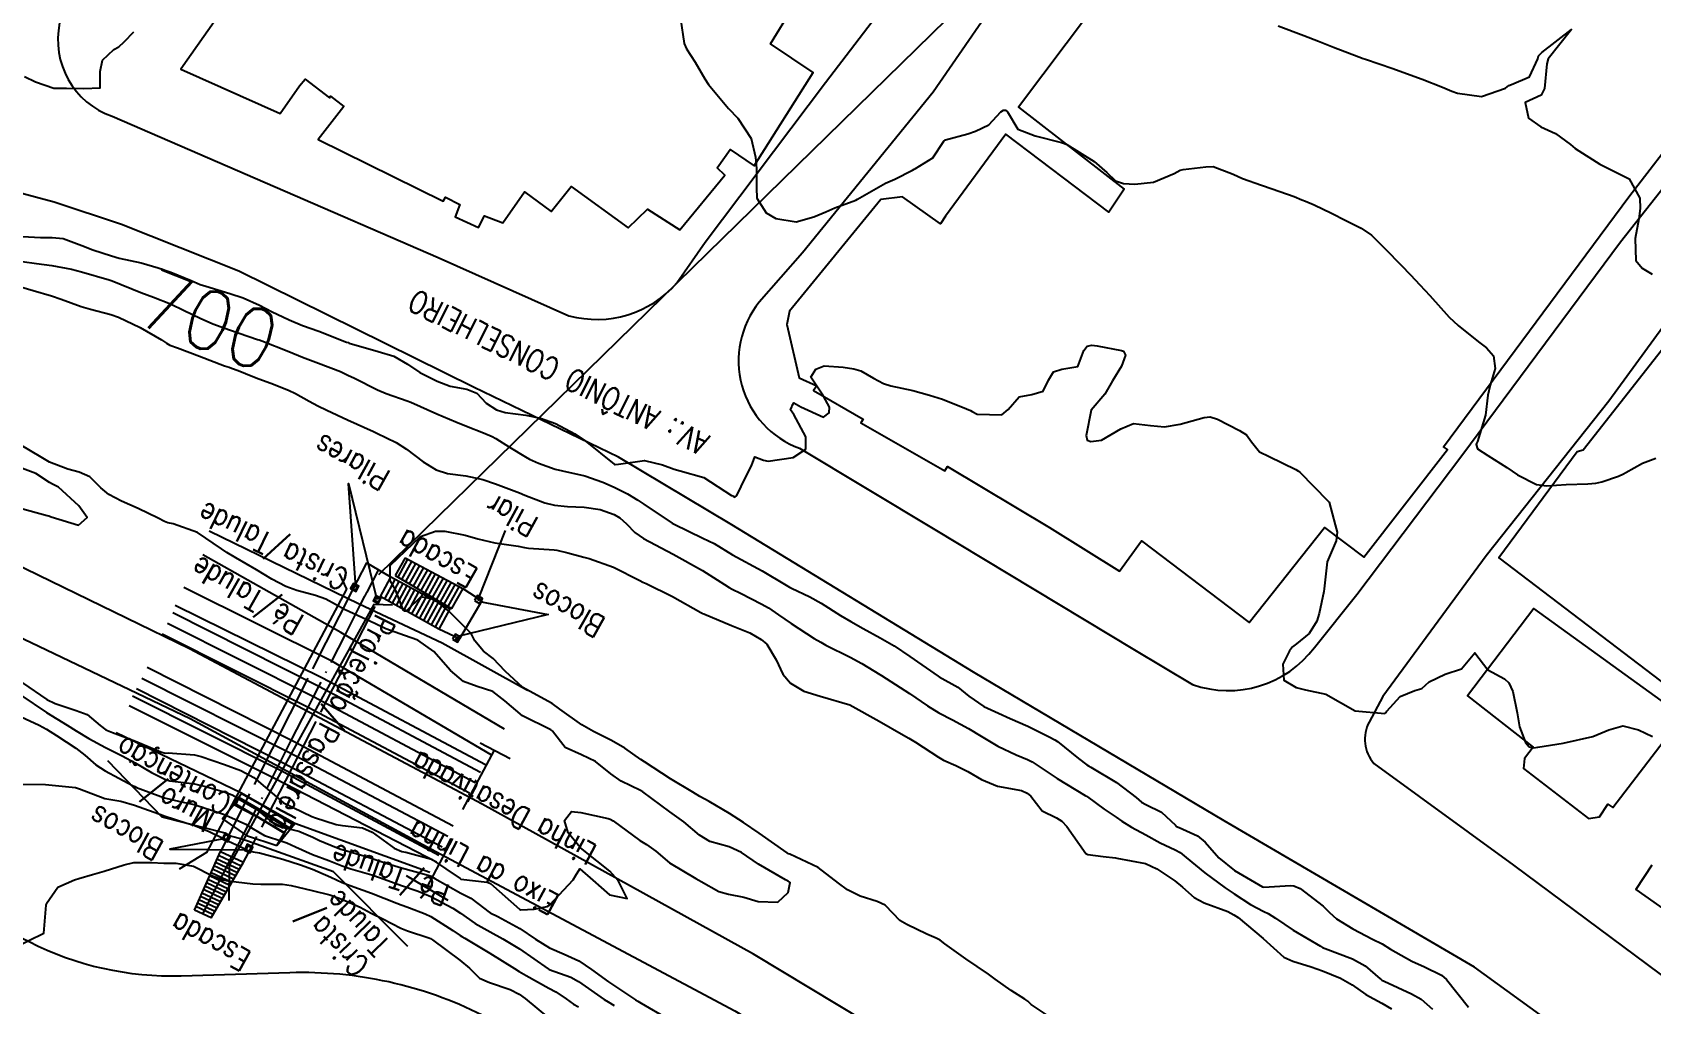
# Model space of a CAD drawing. Header units: metres. Extents: x 292545 to 299085, y 7450245 to 7463078.
# Drawn here: x 297802 to 297910.9, y 7452177.2 to 7452242.6 of the extents above; entities that cross this region are included whole.
import ezdxf
from ezdxf.enums import TextEntityAlignment as Align

# ---------------------------------------------------------------- set-up
doc = ezdxf.new("R2010")
doc.units = ezdxf.units.M
for name, pattern in [('CENTER', [2, 1.25, -0.25, 0.25, -0.25]), ('CONTINUO', [0]), ('TRACEJADO', [8.7, 8, -0.7]), ('TRACO-PONTO', [9.4, 8, -0.7, 0, -0.7])]:
    doc.linetypes.add(name, pattern=pattern)
for name, color, linetype in [('ALINHAMENTO_SEÇÃO', 45, 'CONTINUO'), ('BLOCO', 45, 'Continuous'), ('Cotas', 45, 'Continuous'), ('Curvas de Nivel 1m', 11, 'Continuous'), ('Curvas de Nivel 5m', 15, 'Continuous'), ('Edificações', 30, 'Continuous'), ('EIXO', 45, 'CENTER'), ('ESCADA', 45, 'Continuous'), ('LASTRO', 45, 'Continuous'), ('Linha Férrea', 20, 'Continuous'), ('MURO', 30, 'Continuous'), ('PASSARELA', 45, 'Continuous'), ('PILAR', 45, 'Continuous'), ('Pontes e viadutos', 190, 'Continuous'), ('Pórtico', 62, 'Continuous'), ('TALUDE', 45, 'Continuous'), ('TEXTO', 45, 'Continuous'), ('TRILHO', 45, 'Continuous'), ('Vias Primárias', 230, 'Continuous')]:
    doc.layers.add(name, color=color, linetype=linetype)
doc.styles.add('ROMANS', font='romans', dxfattribs={"height": 0.2})
doc.styles.add('Style-STANDARD', font='STANDARD.shx')

msp = doc.modelspace()

# ---------------------------------------------------------------- linework, layer by layer
at = {"layer": 'ALINHAMENTO_SEÇÃO', "linetype": 'TRACO-PONTO', "flags": 128}
msp.add_lwpolyline([(297813.44, 7452183.28), (297815.41, 7452187.12), (297815.76, 7452187.8), (297815.77, 7452187.81), (297815.8, 7452187.87), (297815.92, 7452188.11), (297815.95, 7452188.18), (297815.96, 7452188.19), (297816.03, 7452188.32), (297816.21, 7452188.67), (297816.85, 7452189.92), (297816.86, 7452189.96), (297817.04, 7452190.31), (297817.1, 7452190.41), (297817.23, 7452190.68), (297817.25, 7452190.71), (297818.13, 7452192.45), (297818.43, 7452193.04), (297818.68, 7452193.51), (297819.04, 7452194.23), (297819.4, 7452194.94), (297820.53, 7452197.15), (297820.89, 7452197.87), (297821.26, 7452198.58), (297821.53, 7452199.11), (297822.12, 7452200.28), (297823.02, 7452202.03), (297824.06, 7452204.08), (297824.35, 7452204.65), (297824.36, 7452204.65), (297824.36, 7452204.66), (297824.39, 7452204.71), (297824.51, 7452204.95), (297824.54, 7452205), (297824.54, 7452205.01), (297825.27, 7452206.4)], dxfattribs=at)
at = {"layer": 'BLOCO', "linetype": 'CONTINUO'}
for points in [[(297823.57, 7452205.5, 702.36), (297823.57, 7452205.51, 701.91), (297823.39, 7452205.16, 701.91)], [(297823.4, 7452205.16, 702.36), (297823.39, 7452205.16, 701.91), (297823.75, 7452204.97, 701.94)], [(297823.91, 7452205.33, 702.36), (297823.93, 7452205.33, 701.92), (297823.57, 7452205.51, 701.91)], [(297823.74, 7452204.99, 702.36), (297823.75, 7452204.97, 701.94), (297823.93, 7452205.33, 701.92)], [(297825.08, 7452204.67, 702.35), (297825.08, 7452204.69, 701.95), (297824.9, 7452204.33, 701.95)], [(297825.42, 7452204.5, 702.35), (297825.43, 7452204.5, 701.93), (297825.08, 7452204.69, 701.95)], [(297824.91, 7452204.33, 702.35), (297824.9, 7452204.33, 701.95), (297825.25, 7452204.15, 701.93)], [(297825.25, 7452204.16, 702.35), (297825.25, 7452204.15, 701.93), (297825.43, 7452204.5, 701.93)], [(297814.95, 7452188.69, 704.62), (297814.94, 7452188.71, 704.11), (297814.75, 7452188.33, 704.33)], [(297814.76, 7452188.33, 704.62), (297814.75, 7452188.33, 704.33), (297815.12, 7452188.13, 704.33)], [(297815.3, 7452188.51, 704.62), (297815.32, 7452188.51, 704.09), (297814.94, 7452188.71, 704.11)], [(297815.11, 7452188.15, 704.62), (297815.12, 7452188.13, 704.33), (297815.32, 7452188.51, 704.09)], [(297816.43, 7452187.94, 704.63), (297816.43, 7452187.96, 704.09), (297816.25, 7452187.57, 704.21)], [(297816.26, 7452187.57, 704.63), (297816.25, 7452187.57, 704.21), (297816.63, 7452187.38, 704.21)], [(297816.8, 7452187.77, 704.63), (297816.82, 7452187.77, 704.11), (297816.43, 7452187.96, 704.09)], [(297816.63, 7452187.4, 704.63), (297816.63, 7452187.38, 704.21), (297816.82, 7452187.77, 704.11)]]:
    msp.add_polyline3d(points, dxfattribs=at)
for points in [[(297823.4, 7452205.16, 702.36), (297823.74, 7452204.99, 702.36), (297823.91, 7452205.33, 702.36), (297823.57, 7452205.5, 702.36)], [(297824.91, 7452204.33, 702.35), (297825.25, 7452204.16, 702.35), (297825.42, 7452204.5, 702.35), (297825.08, 7452204.67, 702.35)], [(297831.71, 7452204.36, 702.17), (297832.05, 7452204.15, 702.17), (297832.26, 7452204.49, 702.17), (297831.92, 7452204.7, 702.17)], [(297830.24, 7452201.75, 702.19), (297830.58, 7452201.55, 702.19), (297830.78, 7452201.89, 702.19), (297830.44, 7452202.09, 702.19)], [(297814.76, 7452188.33, 704.62), (297815.11, 7452188.15, 704.62), (297815.3, 7452188.51, 704.62), (297814.95, 7452188.69, 704.62)], [(297816.26, 7452187.57, 704.63), (297816.63, 7452187.4, 704.63), (297816.8, 7452187.77, 704.63), (297816.43, 7452187.94, 704.63)]]:
    msp.add_polyline3d(points, close=True, dxfattribs=at)
at = {"layer": 'Curvas de Nivel 1m', "flags": 128}
for points, elevation in [([(297845.58, 7452243.48), (297845.82, 7452241.82), (297845.97, 7452241.47), (297846.56, 7452240.56), (297847.21, 7452239.45), (297847.45, 7452239.07), (297848.8, 7452237.44), (297849.42, 7452236.79), (297850.33, 7452235.42), (297850.62, 7452234.18), (297850.69, 7452233.42), (297850.67, 7452232.11), (297850.71, 7452231.42), (297851.34, 7452230.43), (297851.98, 7452230.04), (297853.34, 7452229.83), (297854.54, 7452230.17), (297855.34, 7452230.49), (297855.94, 7452230.76), (297857.35, 7452231.28), (297857.47, 7452231.34), (297859.36, 7452232.42), (297859.98, 7452232.69), (297861.16, 7452233.29), (297861.29, 7452233.37), (297861.37, 7452233.41), (297862.53, 7452234.13), (297863.28, 7452235.26), (297863.4, 7452235.35), (297864.9, 7452235.75), (297865.41, 7452235.92), (297866.31, 7452236.34), (297867.1, 7452237.22), (297867.3, 7452237.34), (297867.42, 7452237.33), (297867.55, 7452237.22), (297868.26, 7452236.06), (297869.41, 7452235.6), (297871.2, 7452235.17), (297871.4, 7452235.09), (297871.55, 7452235.02), (297873.38, 7452233.89), (297874.24, 7452233.14), (297874.83, 7452232.59), (297875.37, 7452232.4), (297876.13, 7452232.35), (297877.37, 7452232.5), (297878.77, 7452233.08), (297879.16, 7452233.29), (297879.38, 7452233.34), (297880.9, 7452233.53), (297881.38, 7452233.54), (297882.73, 7452233.04), (297883.37, 7452232.74), (297884.64, 7452232.28), (297885.36, 7452232.04), (297886.83, 7452231.52), (297887.36, 7452231.31), (297887.59, 7452231.22), (297888.19, 7452230.97), (297889.35, 7452230.41), (297890.31, 7452229.91), (297891.34, 7452229.39), (297892.04, 7452228.92), (297893.31, 7452227.65), (297893.67, 7452227.27), (297894.03, 7452226.9), (297894.66, 7452226.25), (297895.29, 7452225.59), (297895.95, 7452224.87), (297897.26, 7452223.42), (297897.87, 7452222.85), (297899.24, 7452221.76), (297899.76, 7452221.35), (297900.24, 7452220.82), (297900.36, 7452219.96), (297900.01, 7452218.83), (297899.87, 7452218.16), (297899.7, 7452216.83), (297899.17, 7452215.06), (297899.09, 7452214.91), (297899.08, 7452214.84), (297899.16, 7452214.55), (297899.87, 7452214.11), (297901.14, 7452213.3), (297901.85, 7452212.8), (297903.13, 7452212.15), (297903.83, 7452212.08), (297905.13, 7452212.15), (297906.59, 7452212.21), (297907.13, 7452212.25), (297907.53, 7452212.33), (297908.64, 7452212.72), (297908.98, 7452212.88), (297909.14, 7452212.96), (297910.25, 7452213.6), (297911.15, 7452213.93)], 698), ([(297885.77, 7452243), (297887.49, 7452242.35), (297888.48, 7452241.97), (297889.48, 7452241.58), (297891.18, 7452240.93), (297891.47, 7452240.82), (297891.64, 7452240.76), (297893.46, 7452240.13), (297894.63, 7452239.71), (297895.45, 7452239.41), (297896.82, 7452238.87), (297897.44, 7452238.62), (297897.82, 7452238.48), (297899.44, 7452238.25), (297901.05, 7452238.82), (297901.27, 7452238.99), (297901.45, 7452239.07), (297902.67, 7452239.58), (297903.21, 7452240.79), (297903.27, 7452240.99), (297903.48, 7452241.21), (297905.49, 7452242.76), (297903.92, 7452240.78), (297903.82, 7452240.44), (297903.68, 7452238.79), (297903.44, 7452238.34), (297902.38, 7452237.85), (297902.59, 7452236.8), (297903.42, 7452236.22), (297904.4, 7452235.76), (297905.41, 7452235.03), (297905.73, 7452234.76), (297907.39, 7452233.7), (297909.37, 7452232.72), (297910.07, 7452231.42), (297910.1, 7452230.71), (297910.02, 7452230.03), (297909.76, 7452228.71), (297909.82, 7452227.22), (297910.23, 7452226.71), (297910.91, 7452226.31)], 697), ([(297801.45, 7452239.59), (297802.2, 7452239.24), (297803.44, 7452238.82), (297804.28, 7452238.81), (297805.44, 7452238.78), (297806.54, 7452238.84), (297806.54, 7452239.94), (297806.71, 7452240.69), (297807.47, 7452241.42), (297807.8, 7452241.6), (297808.16, 7452241.92), (297808.8, 7452242.6)], 698), ([(297801.32, 7452228.84), (297802.54, 7452228.77), (297803.32, 7452228.77), (297804.05, 7452228.7), (297805.32, 7452228.23), (297806.05, 7452227.94), (297807.31, 7452227.53), (297807.83, 7452227.39), (297809.3, 7452227.07), (297810.45, 7452226.74), (297811.29, 7452226.44), (297812.67, 7452225.87), (297813.28, 7452225.62), (297813.65, 7452225.49), (297815.27, 7452225), (297816.16, 7452224.72), (297817.27, 7452224.22), (297818.06, 7452223.8), (297819.25, 7452223.23), (297820.16, 7452222.86), (297821.24, 7452222.47), (297823.12, 7452221.74), (297823.23, 7452221.7), (297823.3, 7452221.67), (297825.23, 7452221.1), (297826.3, 7452220.78), (297827.22, 7452220.25), (297828.04, 7452219.68), (297829.21, 7452219.1), (297830.08, 7452218.78), (297831.2, 7452218.57), (297831.87, 7452218.31), (297832.51, 7452217.63), (297833.19, 7452217.19), (297833.79, 7452217.01), (297835.18, 7452216.82), (297836.15, 7452216.61), (297837.17, 7452216.25), (297838.47, 7452215.56), (297839.16, 7452215.09), (297841.11, 7452213.53), (297841.14, 7452213.51), (297841.17, 7452213.51), (297841.41, 7452213.53), (297843.15, 7452213.77), (297844.37, 7452213.49), (297845.14, 7452213.2), (297845.54, 7452213.08), (297847.13, 7452212.63), (297848.99, 7452211.43), (297849.08, 7452211.39), (297849.11, 7452211.38), (297849.23, 7452211.31), (297849.36, 7452211.43), (297849.94, 7452212.62), (297850.34, 7452213.42), (297850.56, 7452214.01), (297851.15, 7452213.8), (297851.47, 7452213.73), (297853.15, 7452213.97), (297854, 7452214.53), (297854, 7452215.37), (297853.18, 7452216.86), (297852.97, 7452217.17), (297853.05, 7452217.38), (297853.09, 7452217.48), (297853.19, 7452217.66), (297853.66, 7452217.38), (297855.18, 7452216.68), (297855.57, 7452216.97), (297855.58, 7452217.36), (297855.19, 7452218.09), (297854.33, 7452219.37), (297854.67, 7452219.91), (297855.22, 7452220.13), (297856.5, 7452220.06), (297857.22, 7452219.94), (297857.7, 7452219.81), (297858.54, 7452219.32), (297859.21, 7452218.95), (297859.71, 7452218.8), (297861.2, 7452218.48), (297862.31, 7452218.17), (297863.19, 7452217.89), (297864.81, 7452217.25), (297865.07, 7452217.13), (297865.18, 7452217.07), (297865.52, 7452216.89), (297867.18, 7452216.84), (297867.61, 7452217.21), (297868.35, 7452218.05), (297869.2, 7452218.21), (297869.95, 7452218.43), (297870.32, 7452219.18), (297870.66, 7452219.73), (297871.22, 7452219.92), (297872.29, 7452220.09), (297872.69, 7452221.16), (297872.92, 7452221.47), (297873.24, 7452221.53), (297873.58, 7452221.49), (297875.23, 7452221.18), (297875.35, 7452221.12), (297875.5, 7452220.85), (297875.22, 7452220.12), (297874.63, 7452219.13), (297874.1, 7452218.24), (297873.18, 7452217.15), (297872.86, 7452215.46), (297872.91, 7452215.15), (297873.16, 7452215.05), (297873.89, 7452215.14), (297875.17, 7452215.91), (297876.03, 7452216.25), (297877.17, 7452216.12), (297878.12, 7452216.04), (297879.17, 7452216.22), (297880.79, 7452216.67), (297881.18, 7452216.72), (297881.67, 7452216.55), (297883.17, 7452215.78), (297883.64, 7452215.49), (297883.97, 7452215.02), (297884.5, 7452214.35), (297885.15, 7452214.05), (297886.95, 7452213.16), (297887.13, 7452213.05), (297887.21, 7452212.98), (297889.11, 7452211.05), (297889.16, 7452211), (297889.18, 7452210.96), (297889.59, 7452209.44), (297889.72, 7452208.95), (297889.66, 7452208.38), (297889.06, 7452206.96), (297888.85, 7452205.15), (297888.82, 7452204.96), (297888.51, 7452203.49), (297888.36, 7452202.97), (297887.84, 7452202.14), (297887, 7452201.45), (297886.73, 7452201.25), (297886.53, 7452200.98), (297886.07, 7452200.08), (297886.14, 7452198.99), (297886.97, 7452198.5), (297887.6, 7452198.34), (297888.96, 7452198.06), (297890.94, 7452196.93), (297892.94, 7452196.75), (297893.03, 7452196.82), (297893.07, 7452196.91), (297893.96, 7452197.89), (297894.96, 7452198.3), (297895.41, 7452198.44), (297895.92, 7452198.88), (297896.98, 7452199.4), (297898.08, 7452199.76), (297898.99, 7452200.84), (297899.85, 7452199.7), (297900.98, 7452199.09), (297901.28, 7452198.81), (297901.53, 7452198.24), (297901.84, 7452196.81), (297901.98, 7452195.85), (297902.39, 7452194.8), (297902.64, 7452194.52), (297902.92, 7452194.44), (297903.22, 7452194.49), (297904.92, 7452194.77), (297906.93, 7452195.21), (297908, 7452195.66), (297908.93, 7452195.92), (297909.98, 7452195.66), (297910.93, 7452195.22)], 699), ([(297801.28, 7452225.44), (297802.05, 7452225.21), (297803.27, 7452224.85), (297803.93, 7452224.63), (297805.26, 7452224.13), (297805.9, 7452223.94), (297807.26, 7452223.6), (297807.77, 7452223.41), (297809.24, 7452222.71), (297810.68, 7452221.89), (297811, 7452221.66), (297811.23, 7452221.53), (297811.75, 7452221.35), (297813.22, 7452220.78), (297814.91, 7452220.15), (297815.21, 7452220.04), (297815.37, 7452219.99), (297815.82, 7452219.83), (297816.81, 7452219.42), (297817.21, 7452219.27), (297818.03, 7452218.97), (297819.2, 7452218.5), (297819.68, 7452218.27), (297820.6, 7452217.77), (297821.19, 7452217.46), (297821.78, 7452217.16), (297823.17, 7452216.5), (297824.93, 7452215.72), (297825.16, 7452215.62), (297826.45, 7452214.99), (297827.15, 7452214.54), (297828.27, 7452213.68), (297829.13, 7452213.14), (297829.9, 7452212.89), (297831.13, 7452212.74), (297832.27, 7452212.49), (297833.12, 7452212.2), (297834.74, 7452211.6), (297835.11, 7452211.45), (297836.44, 7452210.92), (297837.1, 7452210.76), (297837.98, 7452210.69), (297839.1, 7452210.64), (297840.17, 7452210.47), (297841.1, 7452210.13), (297841.49, 7452209.91), (297841.94, 7452209.52), (297842.5, 7452208.92), (297843.08, 7452208.52), (297845.07, 7452207.48), (297847.06, 7452206.38), (297848.52, 7452205.44), (297848.84, 7452205.23), (297849.04, 7452205.12), (297849.61, 7452204.85), (297851.03, 7452204.12), (297851.48, 7452203.86), (297852.16, 7452203.4), (297853.01, 7452202.81), (297854.56, 7452201.81), (297855, 7452201.55), (297855.35, 7452201.36), (297856.98, 7452200.54), (297857.76, 7452200.11), (297858.97, 7452199.38), (297859.08, 7452199.31), (297860.96, 7452198.1), (297862.19, 7452197.28), (297862.95, 7452196.81), (297863.87, 7452196.33), (297864.93, 7452195.74), (297865.78, 7452195.23), (297866.92, 7452194.57), (297868.15, 7452193.97), (297868.91, 7452193.67), (297869.22, 7452193.51), (297869.68, 7452193.19), (297870.89, 7452192.38), (297872.78, 7452191.24), (297872.87, 7452191.19), (297872.94, 7452191.15), (297874.06, 7452190.33), (297874.86, 7452189.79), (297875.25, 7452189.51), (297875.9, 7452189.11), (297876.85, 7452188.6), (297877.83, 7452188.07), (297878.84, 7452187.59), (297879.16, 7452187.4), (297879.58, 7452187.07), (297880.82, 7452186.05), (297882.2, 7452185.04), (297882.8, 7452184.63), (297883.89, 7452183.92), (297884.79, 7452183.44), (297885.09, 7452183.31), (297885.57, 7452183), (297886.77, 7452182.19), (297888.6, 7452181.11), (297888.75, 7452181.03), (297888.91, 7452180.96), (297890.75, 7452180.25), (297891.61, 7452179.79), (297892.62, 7452178.91), (297892.68, 7452178.86), (297892.73, 7452178.83), (297892.89, 7452178.75), (297894.72, 7452177.9), (297895.38, 7452177.54), (297896.14, 7452176.87)], 701), ([(297800.96, 7452199.06), (297802.54, 7452197.98), (297802.95, 7452197.7), (297803.51, 7452197.42), (297804.94, 7452196.96), (297805.67, 7452196.68), (297806.55, 7452195.94), (297806.93, 7452195.67), (297807.38, 7452195.47), (297808.92, 7452194.89), (297810.63, 7452194.17), (297810.91, 7452194.1), (297811.12, 7452194.11), (297812.9, 7452193.97), (297813.34, 7452193.86), (297814.9, 7452193.33), (297816, 7452192.93), (297816.89, 7452192.45), (297817.65, 7452191.8), (297818.87, 7452190.76), (297820.79, 7452189.83), (297820.85, 7452189.81), (297820.96, 7452189.77), (297822.41, 7452189.3), (297822.85, 7452189.22), (297824.18, 7452189.06), (297824.84, 7452188.78), (297826.31, 7452187.71), (297826.83, 7452187.48), (297827.09, 7452187.43), (297828.82, 7452186.97), (297830.75, 7452185.65), (297830.8, 7452185.62), (297832.58, 7452185.41), (297832.8, 7452185.32), (297834.75, 7452183.6), (297834.78, 7452183.57), (297834.83, 7452183.55), (297835.74, 7452183.59), (297836.6, 7452183.77), (297836.79, 7452183.89), (297838.36, 7452185.56), (297838.52, 7452185.84), (297838.81, 7452186.31), (297839.68, 7452185.54), (297840.79, 7452184.56), (297841.99, 7452184.32), (297841.38, 7452185.52), (297840.81, 7452186.15), (297839.07, 7452187.55), (297838.83, 7452187.75), (297838.01, 7452188.73), (297837.76, 7452189.57), (297838.25, 7452190.17), (297838.86, 7452190.11), (297840.7, 7452189.69), (297840.85, 7452189.64), (297841.04, 7452189.53), (297842.84, 7452188.21), (297843.28, 7452187.95), (297843.91, 7452187.49), (297844.82, 7452186.71), (297846.61, 7452185.66), (297846.8, 7452185.55), (297846.96, 7452185.46), (297848.14, 7452184.78), (297848.79, 7452184.61), (297849.82, 7452184.4), (297850.79, 7452184.12), (297852.11, 7452184.08), (297852.8, 7452184.72), (297852.94, 7452185.39), (297852.8, 7452185.48), (297852.63, 7452185.57), (297850.82, 7452186.62), (297849.67, 7452187.42), (297848.84, 7452187.78), (297847.54, 7452188.15), (297846.84, 7452188.57), (297845.79, 7452189.47), (297844.86, 7452190.14), (297843.04, 7452191.5), (297842.88, 7452191.59), (297841.58, 7452192.21), (297840.89, 7452192.7), (297839.85, 7452193.54), (297838.91, 7452193.98), (297837.81, 7452194.47), (297836.96, 7452195.58), (297836.92, 7452195.61), (297836.86, 7452195.65), (297834.94, 7452196.6), (297833.76, 7452197.61), (297832.96, 7452198.23), (297831.9, 7452198.57), (297830.97, 7452198.91), (297830.1, 7452199.66), (297828.99, 7452200.93), (297827.91, 7452201.68), (297827.01, 7452202), (297825.75, 7452202.45), (297825.01, 7452202.8), (297823.02, 7452203.74), (297821.72, 7452204.45), (297821.03, 7452204.7), (297819.78, 7452205.04), (297819.04, 7452205.3), (297818.09, 7452205.8), (297817.05, 7452206.43), (297815.67, 7452207.23), (297815.07, 7452207.58), (297814.7, 7452207.84), (297813.08, 7452208.93), (297811.46, 7452209.51), (297811.09, 7452209.58), (297810.87, 7452209.66), (297810.44, 7452209.89), (297809.1, 7452210.55), (297807.99, 7452211.04), (297807.12, 7452211.48), (297806.59, 7452211.94), (297805.85, 7452212.67), (297805.13, 7452212.99), (297804.37, 7452213.2), (297803.14, 7452213.66), (297802.58, 7452213.99), (297801.15, 7452214.84)], 701), ([(297870.7, 7452176.15), (297869.14, 7452177.19), (297868.92, 7452177.4), (297868.72, 7452177.54), (297867.81, 7452178.12), (297866.73, 7452178.89), (297866.29, 7452179.22), (297864.75, 7452180.26), (297863.34, 7452181.26), (297863.02, 7452181.52), (297862.77, 7452181.65), (297862.13, 7452181.91), (297860.78, 7452182.57), (297860.31, 7452182.83), (297859.86, 7452183.3), (297859.34, 7452183.87), (297858.79, 7452184.12), (297857.65, 7452184.48), (297856.8, 7452184.89), (297856.2, 7452185.35), (297854.82, 7452186.39), (297852.93, 7452187.29), (297852.83, 7452187.33), (297852.74, 7452187.39), (297850.85, 7452188.72), (297849.81, 7452189.42), (297848.86, 7452190.04), (297847.49, 7452190.83), (297846.88, 7452191.18), (297846.41, 7452191.46), (297844.89, 7452192.37), (297843.15, 7452193.5), (297842.9, 7452193.67), (297841.83, 7452194.43), (297840.92, 7452194.95), (297839.73, 7452195.54), (297838.93, 7452196), (297837.46, 7452197.06), (297836.95, 7452197.42), (297836.66, 7452197.58), (297834.96, 7452198.5), (297833.78, 7452199.61), (297832.98, 7452200.45), (297832.32, 7452200.96), (297831.74, 7452201.64), (297831.5, 7452202.13), (297831.01, 7452202.63), (297829.97, 7452203.66), (297829.03, 7452204.43), (297828.1, 7452204.61), (297827.17, 7452203.69), (297827.08, 7452203.64), (297827.02, 7452203.64), (297826.99, 7452203.66), (297826.95, 7452203.69), (297826.4, 7452205.07), (297826.04, 7452205.71), (297826.05, 7452206.72), (297827.07, 7452207.69), (297828.09, 7452208.67), (297829.09, 7452209.02), (297829.73, 7452209.01), (297831.08, 7452208.76), (297831.95, 7452208.5), (297833.08, 7452208.23), (297834.66, 7452208.02), (297835.08, 7452207.92), (297835.35, 7452207.87), (297837.07, 7452207.77), (297837.25, 7452207.75), (297837.99, 7452207.57), (297839.07, 7452207.28), (297839.43, 7452207.19), (297841.06, 7452206.6), (297842.84, 7452205.71), (297843.04, 7452205.6), (297843.26, 7452205.5), (297845.03, 7452204.62), (297846.94, 7452203.55), (297847.02, 7452203.5), (297847.05, 7452203.48), (297847.13, 7452203.46), (297849.01, 7452202.67), (297850.23, 7452202.19), (297851, 7452201.74), (297851.37, 7452201.41), (297852.01, 7452200.37), (297852.45, 7452199.4), (297852.97, 7452198.8), (297853.86, 7452198.27), (297854.96, 7452197.93), (297856.95, 7452197.34), (297858.94, 7452196.25), (297860.57, 7452195.29), (297860.92, 7452195.09), (297861.38, 7452194.82), (297862.91, 7452193.82), (297863.26, 7452193.62), (297864.08, 7452193.25), (297864.9, 7452192.85), (297865.8, 7452192.32), (297866.88, 7452191.87), (297868.51, 7452191.57), (297868.88, 7452191.4), (297869.12, 7452191.2), (297869.9, 7452190.22), (297870.86, 7452189.74), (297871.21, 7452189.52), (297871.56, 7452189.16), (297872.83, 7452187.35), (297872.96, 7452187.27), (297873.99, 7452187.13), (297874.83, 7452187.04), (297874.92, 7452187.03), (297876.83, 7452186.67), (297877.59, 7452186.32), (297878.81, 7452185.51), (297879.33, 7452185.07), (297880.11, 7452184.38), (297880.79, 7452184.03), (297882.37, 7452183.45), (297882.78, 7452183.22), (297883.06, 7452183.03), (297884.76, 7452181.63), (297885.45, 7452181), (297886.13, 7452180.38), (297886.74, 7452180.09), (297887.99, 7452179.72), (297888.74, 7452179.45), (297889.96, 7452178.95), (297890.73, 7452178.5), (297891.65, 7452177.85), (297892.72, 7452177.28), (297893.37, 7452176.9)], 702), ([(297801.21, 7452198), (297802.94, 7452196.83), (297804.33, 7452195.97), (297804.93, 7452195.6), (297805.79, 7452195.08), (297806.91, 7452194.47), (297808.03, 7452193.92), (297808.9, 7452193.45), (297810, 7452192.79), (297810.89, 7452192.33), (297811.24, 7452192.24), (297812.88, 7452192.02), (297813.62, 7452191.85), (297814.88, 7452191.48), (297815.42, 7452191.29), (297816.86, 7452190.51), (297817.67, 7452189.8), (297818.32, 7452189.26), (297818.85, 7452189.08), (297819.9, 7452188.84), (297820.84, 7452188.43), (297821.29, 7452188.22), (297822.43, 7452187.75), (297822.73, 7452187.64), (297822.83, 7452187.6), (297824.28, 7452187.18), (297824.83, 7452187.01), (297825.85, 7452186.67), (297826.81, 7452186.37), (297828.6, 7452185.88), (297828.81, 7452185.81), (297829.04, 7452185.67), (297830.79, 7452184.67), (297831.48, 7452184.33), (297832.41, 7452183.63), (297832.62, 7452183.46), (297832.78, 7452183.36), (297833.29, 7452183.11), (297834.77, 7452182.29), (297835.82, 7452181.59), (297836.75, 7452181), (297837.75, 7452180.57), (297838.74, 7452180.12), (297839.59, 7452179.54), (297840.72, 7452178.7), (297842.55, 7452177.51), (297842.71, 7452177.41), (297842.93, 7452177.28), (297844.69, 7452176.25)], 702), ([(297800.94, 7452196.66), (297802.44, 7452195.98), (297802.93, 7452195.7), (297803.62, 7452195.27), (297804.91, 7452194.43), (297805.52, 7452193.95), (297806.25, 7452193.3), (297806.89, 7452192.9), (297808.73, 7452191.91), (297808.88, 7452191.84), (297809, 7452191.78), (297810.87, 7452191.08), (297811.91, 7452190.83), (297812.86, 7452190.64), (297814.64, 7452190.06), (297814.85, 7452189.98), (297815.2, 7452189.83), (297816.34, 7452189.31), (297816.84, 7452188.99), (297817.59, 7452188.55), (297818.84, 7452188.14), (297819.1, 7452188.06), (297819.67, 7452187.78), (297820.83, 7452187.27), (297821.93, 7452186.86), (297822.82, 7452186.52), (297823.41, 7452186.32), (297824.81, 7452185.91), (297825.39, 7452185.71), (297826.8, 7452185.19), (297827.92, 7452184.81), (297828.79, 7452184.46), (297830.27, 7452183.66), (297830.78, 7452183.32), (297831.77, 7452182.64), (297832.77, 7452182.07), (297833.63, 7452181.61), (297834.75, 7452180.92), (297836.67, 7452179.58), (297836.73, 7452179.55), (297838.19, 7452179.02), (297838.72, 7452178.73), (297840.44, 7452177.53), (297840.71, 7452177.36), (297841.11, 7452177.13)], 703), ([(297800.88, 7452192), (297802.88, 7452191.98), (297804.88, 7452191.78), (297805.16, 7452191.68), (297806.87, 7452191.03), (297807.93, 7452190.86), (297808.86, 7452190.59), (297810.8, 7452189.89), (297810.85, 7452189.87), (297812.37, 7452189.39), (297812.85, 7452189.25), (297813.87, 7452188.83), (297814.84, 7452188.34), (297815.18, 7452188.18), (297815.95, 7452187.82), (297816.54, 7452187.52), (297816.83, 7452187.45), (297817.26, 7452187.38), (297818.82, 7452186.96), (297820.01, 7452186.59), (297820.82, 7452186.29), (297821.19, 7452186.14), (297822.05, 7452185.75), (297822.81, 7452185.4), (297823.36, 7452185.18), (297824.8, 7452184.67), (297826.49, 7452184), (297826.78, 7452183.88), (297826.92, 7452183.84), (297827.34, 7452183.69), (297828.39, 7452183.29), (297828.78, 7452183.1), (297830.25, 7452182.17), (297830.76, 7452181.82), (297830.87, 7452181.76), (297831.06, 7452181.65), (297832.75, 7452180.64), (297834.4, 7452179.6), (297834.73, 7452179.4), (297835.2, 7452179.13), (297836.72, 7452178.28), (297837.18, 7452178.03), (297837.89, 7452177.56), (297838.37, 7452177.21), (297838.71, 7452177.03)], 704)]:
    msp.add_lwpolyline(points, dxfattribs=dict(at, elevation=elevation))
at = {"layer": 'Curvas de Nivel 5m', "flags": 128}
for points, elevation in [([(297801.3, 7452227.16), (297802.27, 7452227.02), (297803.3, 7452226.88), (297804.61, 7452226.64), (297805.29, 7452226.47), (297807.15, 7452225.93), (297807.28, 7452225.88), (297807.35, 7452225.86), (297809.27, 7452225.07), (297810.13, 7452224.75), (297811.27, 7452224.31), (297812.2, 7452223.87), (297813.26, 7452223.34), (297814.13, 7452222.97), (297815.24, 7452222.56), (297817.13, 7452221.92), (297817.23, 7452221.88), (297817.42, 7452221.81), (297819.23, 7452221.1), (297820.16, 7452220.72), (297821.22, 7452220.32), (297822.7, 7452219.75), (297823.21, 7452219.52), (297823.64, 7452219.31), (297825.2, 7452218.53), (297825.77, 7452218.28), (297827.19, 7452217.79), (297827.44, 7452217.69), (297829.18, 7452216.9), (297830.46, 7452216.37), (297831.17, 7452216.09), (297832.33, 7452215.63), (297832.91, 7452215.38), (297833.16, 7452215.25), (297834.08, 7452214.68), (297835.15, 7452214.02), (297835.42, 7452213.87), (297836.03, 7452213.59), (297837.14, 7452213.18), (297837.63, 7452213.07), (297839.13, 7452212.74), (297840.34, 7452212.32), (297841.12, 7452211.97), (297842.01, 7452211.52), (297842.7, 7452211.1), (297843.11, 7452210.83), (297845.02, 7452209.55), (297845.09, 7452209.51), (297845.15, 7452209.48), (297847.08, 7452208.56), (297847.83, 7452208.2), (297849.07, 7452207.43), (297851.06, 7452206.36), (297852.68, 7452205.39), (297852.91, 7452205.25), (297853.04, 7452205.18), (297854.27, 7452204.61), (297855.03, 7452204.18), (297856.34, 7452203.35), (297857.02, 7452202.95), (297857.85, 7452202.48), (297859, 7452201.85), (297859.93, 7452201.3), (297860.99, 7452200.6), (297862.9, 7452199.27), (297862.97, 7452199.23), (297864.23, 7452198.52), (297864.96, 7452197.92), (297865.96, 7452197.23), (297866.95, 7452196.77), (297867.73, 7452196.42), (297868.93, 7452195.9), (297870.35, 7452195.18), (297870.74, 7452194.99), (297870.92, 7452194.88), (297872.33, 7452193.74), (297872.9, 7452193.3), (297873, 7452193.24), (297873.16, 7452193.15), (297874.89, 7452192.12), (297876.2, 7452191.11), (297876.57, 7452190.8), (297876.87, 7452190.64), (297877.91, 7452190.13), (297878.85, 7452189.24), (297878.93, 7452189.16), (297879.11, 7452189.08), (297880.33, 7452188.54), (297880.84, 7452188.1), (297881.76, 7452187.04), (297882.82, 7452186.2), (297884.71, 7452185.1), (297884.8, 7452185.07), (297886.6, 7452185.19), (297886.81, 7452185.17), (297887.25, 7452184.98), (297888.79, 7452183.81), (297889.21, 7452183.38), (297889.68, 7452182.95), (297890.77, 7452182.27), (297892.1, 7452181.58), (297892.76, 7452181.26), (297893.31, 7452180.9), (297894.74, 7452180.09), (297895.59, 7452179.73), (297896.74, 7452179.16), (297897.07, 7452178.86), (297898.55, 7452177.01)], 700), ([(297801.1, 7452210.59), (297802.99, 7452210.08), (297803.09, 7452210.05), (297803.26, 7452209.98), (297805.09, 7452209.43), (297805.67, 7452209.95), (297805.1, 7452210.73), (297803.75, 7452211.97), (297803.33, 7452212.18), (297803.13, 7452212.29), (297802.23, 7452212.89), (297801.14, 7452213.31)], 700), ([(297800.75, 7452181), (297802.76, 7452181.98), (297802.91, 7452183.86), (297802.93, 7452183.98), (297803.69, 7452185.08), (297804.81, 7452185.58), (297805.1, 7452185.66), (297806.04, 7452185.94), (297806.82, 7452186.15), (297808.16, 7452186.58), (297808.82, 7452186.73), (297809.99, 7452186.73), (297810.82, 7452186.7), (297811.64, 7452186.7), (297812.82, 7452186.48), (297814.11, 7452185.85), (297814.81, 7452185.57), (297815.14, 7452185.51), (297816.81, 7452185.3), (297817.34, 7452185.27), (297818.81, 7452185.28), (297819.4, 7452185.18), (297820.8, 7452184.85), (297821.98, 7452184.57), (297822.79, 7452184.28), (297824.02, 7452183.73), (297824.78, 7452183.33), (297825.55, 7452182.94), (297826.77, 7452182.32), (297827.21, 7452182.13), (297828.65, 7452181.67), (297828.76, 7452181.63), (297828.9, 7452181.53), (297830.74, 7452180.17), (297831.38, 7452179.64), (297832.05, 7452178.95), (297832.72, 7452178.67), (297834.12, 7452178.2), (297834.72, 7452177.88), (297835.13, 7452177.6), (297836.7, 7452176.29)], 705)]:
    msp.add_lwpolyline(points, dxfattribs=dict(at, elevation=elevation))
at = {"layer": 'Edificações'}
for points in [[(297814.21, 7452243.27), (297811.96, 7452240.1), (297818.65, 7452237.11), (297819.96, 7452238.96), (297820.34, 7452239.43), (297821.96, 7452238.17), (297822.03, 7452238.28), (297822.92, 7452237.57), (297821.2, 7452235.37), (297829.61, 7452231.22), (297829.77, 7452231.48), (297830.74, 7452231), (297830.41, 7452230.16), (297831.99, 7452229.44), (297832.4, 7452230.23), (297833.63, 7452229.76), (297835.07, 7452231.85), (297836.88, 7452230.52), (297838.22, 7452232.21), (297842.04, 7452229.41), (297843.34, 7452230.68), (297845.53, 7452229.28), (297848.55, 7452232.96), (297848.04, 7452233.46), (297848.92, 7452234.68), (297850.53, 7452233.58), (297854.49, 7452239.87), (297851.63, 7452241.8), (297853.08, 7452244.17)], [(297873.14, 7452243.96), (297868.29, 7452237.53), (297875.41, 7452232.03), (297874.37, 7452230.48), (297867.44, 7452235.72), (297863.4, 7452230.2), (297863.06, 7452229.7), (297860.49, 7452231.5), (297859.05, 7452231.33), (297852.9, 7452223.82), (297852.73, 7452222.92), (297853.56, 7452219.33), (297854.73, 7452218.79), (297854.51, 7452218.47), (297857.86, 7452216.55), (297857.69, 7452216.3), (297863.35, 7452213.07), (297863.52, 7452213.37), (297870.38, 7452209.26), (297875.08, 7452206.32), (297876.58, 7452208.38), (297883.81, 7452202.87), (297888.87, 7452209.26), (297891.53, 7452207.27), (297897.14, 7452214.51), (297896.88, 7452214.69), (297909.34, 7452231.51), (297916.74, 7452241.09)], [(297911.78, 7452221.48), (297906.27, 7452214.46), (297905.86, 7452214.35), (297900.59, 7452207.23), (297913.47, 7452197.44)], [(297910.89, 7452186.55), (297909.82, 7452184.91), (297913.6, 7452182.26)]]:
    msp.add_lwpolyline(points, dxfattribs=at)
msp.add_lwpolyline([(297912.97, 7452196.57), (297902.96, 7452203.82), (297898.49, 7452197.95), (297902.91, 7452194.5), (297902.32, 7452193.72), (297902.26, 7452193.05), (297906.63, 7452189.7), (297907.36, 7452189.8), (297907.93, 7452190.67), (297908.26, 7452190.44)], close=True, dxfattribs=at)
at = {"layer": 'EIXO', "linetype": 'CONTINUO'}
for points in [[(297831.76, 7452192.1, 700.67), (297820.89, 7452197.87, 700.48), (297811.07, 7452202.8, 700.3)], [(297829.92, 7452188.48, 700.72), (297819.14, 7452194.18, 700.52), (297809.35, 7452199.12, 700.36)]]:
    msp.add_polyline3d(points, dxfattribs=at)
at = {"layer": 'ESCADA', "linetype": 'CONTINUO'}
for points in [[(297827.05, 7452207.22, 701.81), (297826.38, 7452206.03, 701.79)], [(297827.22, 7452207.13, 0), (297826.56, 7452205.93, 0)], [(297827.49, 7452206.99, 0), (297826.81, 7452205.78, 0)], [(297827.05, 7452207.22, 701.81), (297830.94, 7452205.17, 704.74)], [(297827.76, 7452206.85, 0), (297827.07, 7452205.63, 0)], [(297828.02, 7452206.71, 0), (297827.33, 7452205.48, 0)], [(297826.36, 7452205.78, 0), (297825.66, 7452204.47, 0)], [(297826.63, 7452205.64, 0), (297825.92, 7452204.32, 0)], [(297826.38, 7452206.03, 701.79), (297830.18, 7452203.81, 704.74), (297830.07, 7452203.8, 704.74), (297826.1, 7452205.92, 707.95)], [(297828.29, 7452206.57, 0), (297827.59, 7452205.32, 0)], [(297828.55, 7452206.43, 0), (297827.85, 7452205.17, 0)], [(297828.82, 7452206.29, 0), (297828.11, 7452205.02, 0)], [(297829.08, 7452206.15, 0), (297828.37, 7452204.87, 0)], [(297829.35, 7452206.01, 0), (297828.63, 7452204.72, 0)], [(297829.62, 7452205.87, 0), (297828.88, 7452204.57, 0)], [(297829.88, 7452205.73, 0), (297829.14, 7452204.41, 0)], [(297830.94, 7452205.17, 704.74), (297832.22, 7452204.34, 704.92), (297830.7, 7452201.77, 704.98), (297829.33, 7452202.43, 704.75), (297825.42, 7452204.6, 708.06)], [(297826.89, 7452205.5, 0), (297826.18, 7452204.18, 0)], [(297827.16, 7452205.36, 0), (297826.44, 7452204.03, 0)], [(297827.42, 7452205.22, 0), (297826.7, 7452203.89, 0)], [(297827.69, 7452205.07, 0), (297826.97, 7452203.74, 0)], [(297827.95, 7452204.93, 0), (297827.23, 7452203.6, 0)], [(297828.22, 7452204.79, 0), (297827.49, 7452203.45, 0)], [(297828.48, 7452204.65, 0), (297827.75, 7452203.31, 0)], [(297830.15, 7452205.59, 0), (297829.4, 7452204.26, 0)], [(297830.41, 7452205.45, 0), (297829.66, 7452204.11, 0)], [(297830.68, 7452205.31, 0), (297829.92, 7452203.96, 0)], [(297830.94, 7452205.17, 704.74), (297830.18, 7452203.81, 704.74)], [(297828.75, 7452204.51, 0), (297828.02, 7452203.16, 0)], [(297829.01, 7452204.37, 0), (297828.28, 7452203.01, 0)], [(297829.27, 7452204.23, 0), (297828.54, 7452202.87, 0)], [(297829.54, 7452204.08, 0), (297828.8, 7452202.72, 0)], [(297829.8, 7452203.94, 0), (297829.07, 7452202.58, 0)], [(297830.07, 7452203.8, 704.74), (297829.33, 7452202.43, 704.75)], [(297812.88, 7452183.54, 705.5), (297814.63, 7452187.48, 707.99)], [(297816.02, 7452186.48, 0), (297814.5, 7452187.2, 0)], [(297814, 7452183.01, 705.49), (297816.18, 7452186.76, 708.1)], [(297815.39, 7452185.4, 0), (297814, 7452186.05, 0)], [(297815.52, 7452185.62, 0), (297814.1, 7452186.28, 0)], [(297815.64, 7452185.83, 0), (297814.2, 7452186.51, 0)], [(297815.77, 7452186.05, 0), (297814.3, 7452186.74, 0)], [(297815.89, 7452186.27, 0), (297814.4, 7452186.97, 0)], [(297814.89, 7452184.53, 0), (297813.59, 7452185.14, 0)], [(297815.01, 7452184.75, 0), (297813.69, 7452185.37, 0)], [(297815.14, 7452184.96, 0), (297813.79, 7452185.6, 0)], [(297815.26, 7452185.18, 0), (297813.89, 7452185.83, 0)], [(297814.26, 7452183.45, 0), (297813.08, 7452184, 0)], [(297814.38, 7452183.66, 0), (297813.18, 7452184.23, 0)], [(297814.51, 7452183.88, 0), (297813.29, 7452184.45, 0)], [(297814.63, 7452184.1, 0), (297813.39, 7452184.68, 0)], [(297814.76, 7452184.31, 0), (297813.49, 7452184.91, 0)], [(297814, 7452183.01, 0), (297812.88, 7452183.54, 0)], [(297814.13, 7452183.23, 0), (297812.98, 7452183.77, 0)]]:
    msp.add_polyline3d(points, dxfattribs=at)
at = {"layer": 'LASTRO', "linetype": 'CONTINUO'}
for points in [[(297832.84, 7452193.98, 700.6), (297822.12, 7452200.28, 700.14), (297812.17, 7452205.23, 699.98)], [(297832.45, 7452193.3, 700.81), (297821.49, 7452199.13, 700.63), (297811.6, 7452204.03, 700.45)], [(297829.17, 7452186.75, 700.62), (297818.31, 7452192.37, 700.36), (297808.49, 7452197.27, 700.11)], [(297829.33, 7452187.2, 700.73), (297818.63, 7452192.94, 700.48), (297808.72, 7452197.93, 700.32)]]:
    msp.add_polyline3d(points, dxfattribs=at)
at = {"layer": 'Linha Férrea', "linetype": 'Continuous'}
for points in [[(297915.76, 7452136.28), (297904.64, 7452144.73), (297892.79, 7452153.51), (297880.93, 7452161.38), (297867.45, 7452170.35), (297850.47, 7452180.57), (297832.23, 7452190.65), (297812.55, 7452201.11), (297795.58, 7452209.35), (297775.36, 7452218.24), (297757.28, 7452226.26), (297738.93, 7452233.17), (297721.82, 7452238.9), (297697.46, 7452245.58), (297680.59, 7452249.95), (297665.6, 7452252.87)], [(297670.66, 7452247.64), (297693.18, 7452242.61), (297720, 7452234.88), (297726.47, 7452232.88), (297745.41, 7452226.24), (297764.76, 7452218.51), (297784.62, 7452209.78), (297812.6, 7452196.43), (297828.79, 7452187.65), (297849.22, 7452176.76), (297864.8, 7452167.31), (297878.76, 7452158.1), (297893.72, 7452147.89), (297914.1, 7452132.6)]]:
    msp.add_lwpolyline(points, dxfattribs=at)
at = {"layer": 'MURO', "linetype": 'CONTINUO'}
for points in [[(297814.77, 7452189.67, 703.3), (297816.04, 7452191.4, 700.49)], [(297818.92, 7452188.72, 703.34), (297818.94, 7452188.74, 702.43), (297817.33, 7452189.69, 702.43), (297815.66, 7452190.66, 702.39), (297815.53, 7452190.61, 703.32)], [(297818.94, 7452188.74, 702.43), (297819.11, 7452189.04, 702.32), (297817.53, 7452190.03, 702.43), (297815.82, 7452191.01, 702.37), (297815.66, 7452190.66, 702.39)], [(297819.11, 7452189.04, 702.32), (297819.29, 7452189.05, 701.59), (297817.47, 7452190.2, 701.51), (297815.87, 7452191.1, 701.44), (297815.82, 7452191.01, 702.37)], [(297819.29, 7452189.05, 701.59), (297819.45, 7452189.31, 701.57), (297817.63, 7452190.45, 701.5), (297816.04, 7452191.36, 701.42), (297815.87, 7452191.1, 701.44)], [(297819.45, 7452189.31, 701.57), (297819.64, 7452189.37, 700.8), (297817.47, 7452190.59, 700.46), (297816.04, 7452191.4, 700.49), (297816.04, 7452191.36, 701.42)], [(297818.43, 7452187.88, 703.45), (297819.64, 7452189.37, 700.8)]]:
    msp.add_polyline3d(points, dxfattribs=at)
msp.add_polyline3d([(297818.43, 7452187.88, 703.45), (297818.92, 7452188.72, 703.34), (297817.29, 7452189.69, 703.28), (297815.53, 7452190.61, 703.32), (297814.77, 7452189.67, 703.3), (297816.39, 7452188.55, 703.53)], close=True, dxfattribs=at)
at = {"layer": 'PASSARELA', "linetype": 'TRACEJADO', "flags": 128}
msp.add_lwpolyline([(297824.45, 7452206.88), (297823.51, 7452205.08), (297814.63, 7452187.48), (297816.18, 7452186.76), (297816.67, 7452187.67), (297825.19, 7452204.23), (297826.1, 7452205.92)], close=True, dxfattribs=at)
at = {"layer": 'PILAR', "linetype": 'CONTINUO'}
for points in [[(297823.49, 7452205.18, 702.37), (297823.73, 7452205.06, 702.37), (297823.86, 7452205.3, 702.37), (297823.61, 7452205.42, 702.37)], [(297824.99, 7452204.36, 702.35), (297825.11, 7452204.61, 702.35), (297825.35, 7452204.48, 702.35), (297825.23, 7452204.24, 702.35)], [(297831.9, 7452204.45, 702.62), (297831.99, 7452204.39, 702.62), (297832.1, 7452204.56, 702.62), (297832, 7452204.62, 702.62)], [(297830.44, 7452201.69, 702.64), (297830.54, 7452201.86, 702.64), (297830.64, 7452201.8, 702.64), (297830.54, 7452201.63, 702.64)], [(297814.83, 7452188.37, 704.63), (297815.07, 7452188.25, 704.62), (297815.2, 7452188.49, 704.63), (297814.96, 7452188.61, 704.63)], [(297816.35, 7452187.61, 704.61), (297816.59, 7452187.49, 704.63), (297816.71, 7452187.74, 704.61), (297816.47, 7452187.85, 704.61)]]:
    msp.add_polyline3d(points, close=True, dxfattribs=at)
at = {"layer": 'Pontes e viadutos'}
for points in [[(297822.62, 7452206.17), (297823.1, 7452205.12), (297813.7, 7452187.4), (297811.86, 7452186.28)], [(297826.2, 7452204.05), (297824.94, 7452204.09), (297815.23, 7452186.53), (297815.19, 7452184.17)]]:
    msp.add_lwpolyline(points, dxfattribs=at)
at = {"layer": 'Pórtico'}
for points in [[(297832.09, 7452194.78), (297834.12, 7452193.74)], [(297833.03, 7452194.3), (297830.91, 7452190.31)], [(297828.52, 7452185.03), (297830.25, 7452188.36)], [(297827.12, 7452185.87), (297829.92, 7452184.2)]]:
    msp.add_lwpolyline(points, dxfattribs=at)
at = {"layer": 'TALUDE', "linetype": 'CONTINUO'}
for points in [[(297835.29, 7452198.3, 702.48), (297829.54, 7452201.49, 702), (297823.97, 7452204.12, 701.84), (297813.87, 7452209.01, 701.61)], [(297833.74, 7452195.71, 700.34), (297822.74, 7452202.2, 700.13), (297813.46, 7452207.43, 700.1)], [(297816.04, 7452191.4, 700.49), (297807.62, 7452195.45, 700.32)], [(297814.94, 7452188.71, 704.11), (297810.71, 7452189.79, 704.15), (297807.06, 7452193.57, 703.35)], [(297828.72, 7452186.07, 700.78), (297819.64, 7452189.37, 700.8)], [(297827.24, 7452181.08, 705.16), (297822.23, 7452186.1, 703.72), (297816.1, 7452188.3, 703.93), (297815.32, 7452188.51, 704.09)]]:
    msp.add_polyline3d(points, dxfattribs=at)
at = {"layer": 'TEXTO', "linetype": 'CONTINUO'}
for points in [[(297825.28, 7452206.1, 0), (297968.96, 7452346.62, 0)], [(297823.73, 7452205.25, 0), (297823.25, 7452212.23, 0), (297825.14, 7452204.43, 0)], [(297832.02, 7452204.54, 0), (297833.81, 7452209.07, 0)], [(297832.05, 7452204.3, 0), (297836.68, 7452203.41, 0), (297830.58, 7452201.94, 0)], [(297814.85, 7452188.32, 0), (297811.24, 7452187.63, 0), (297816.34, 7452187.58, 0)]]:
    msp.add_polyline3d(points, dxfattribs=at)
at = {"layer": 'TRILHO', "linetype": 'CONTINUO'}
for points in [[(297832.13, 7452192.8, 700.92), (297821.26, 7452198.58, 700.73), (297811.43, 7452203.52, 700.55)], [(297831.38, 7452191.39, 700.79), (297820.53, 7452197.15, 700.59), (297810.72, 7452202.09, 700.41)], [(297830.29, 7452189.18, 700.94), (297819.5, 7452194.89, 700.73), (297809.71, 7452199.84, 700.57)], [(297829.54, 7452187.77, 700.87), (297818.77, 7452193.47, 700.68), (297808.99, 7452198.41, 700.52)]]:
    msp.add_polyline3d(points, dxfattribs=at)
at = {"layer": 'Vias Primárias'}
for points in [[(297847.23, 7452228.46), (297855.32, 7452239.19), (297866.06, 7452253.25), (297876.61, 7452267.09), (297886.49, 7452280.49), (297891.9, 7452287.8, 0.351434), (297889.15, 7452294.65), (297887.88, 7452297.82), (297878.74, 7452303.74), (297866.66, 7452311.74), (297862.06, 7452312.24, 0.284164), (297855.31, 7452310.63), (297846.2, 7452298.91), (297836.81, 7452286.28), (297827.09, 7452273.51), (297819, 7452262.06), (297809.58, 7452251.24), (297803.82, 7452243.2, 0.378862), (297807.36, 7452236.92), (297829.27, 7452227.43), (297838.07, 7452223.51, 0.288884), (297845.33, 7452225.72), (297847.23, 7452228.46)], [(297919.16, 7452277.7), (297907.7, 7452285.17), (297907.23, 7452285.4), (297902.15, 7452285.66, 0.244903), (297896.31, 7452283.86), (297890.96, 7452276.7), (297885.04, 7452269.37), (297878.61, 7452260.65), (297873.51, 7452254.07), (297868, 7452246.46), (297862.57, 7452238.54), (297853.78, 7452227.73), (297850.87, 7452224.42, 0.514189), (297853.57, 7452214.6), (297862.57, 7452209.2), (297876.1, 7452201.03), (297880, 7452198.71, 0.3286), (297888.2, 7452201.2), (297891.06, 7452204.76)], [(297915.26, 7452227.71), (297908, 7452217.76), (297899.74, 7452207.37), (297892.79, 7452197.89), (297891.88, 7452196.18, 0.309377), (297892.19, 7452193.4), (297901.58, 7452186.55), (297913.01, 7452178.06)], [(297819.31, 7452179.32), (297812, 7452179.1, -0.126629), (297801.78, 7452181.39, 0.009818), (297788.06, 7452188.07, 0.022842), (297774.75, 7452193.5), (297772.46, 7452194.37), (297769.32, 7452193.95), (297758.39, 7452198.45), (297734.87, 7452207.09), (297718.49, 7452212.59), (297704.09, 7452216.9)], [(297915.07, 7452122.99), (297908.63, 7452128.41), (297893.74, 7452139.15), (297879.41, 7452148.68), (297866.84, 7452156.63), (297854.06, 7452164.69), (297838.29, 7452173.23), (297832.23, 7452176.47, 0.124894), (297819.31, 7452179.32, 4.78276)]]:
    msp.add_lwpolyline(points, format="xyb", dxfattribs=at)
for points in [[(297911.08, 7452170.91), (297898.97, 7452179.7), (297882.13, 7452189.53), (297865.28, 7452199.54), (297849.02, 7452209.44), (297841.41, 7452214), (297831.65, 7452218.71), (297815.87, 7452226.5), (297807.99, 7452229.64), (297803.46, 7452231.15), (297785.42, 7452235.96), (297766.06, 7452241.31), (297750.07, 7452245.69), (297706.88, 7452256.35), (297690.78, 7452260.12), (297684.33, 7452261.39), (297660.04, 7452265.82)], [(297891.06, 7452204.76), (297898.1, 7452214.12), (297908.77, 7452228.48), (297919.3, 7452241.79)]]:
    msp.add_lwpolyline(points, dxfattribs=at)

# ---------------------------------------------------------------- texts
at = {"layer": 'Cotas', "style": 'Style-STANDARD'}
msp.add_text('700', height=4, rotation=338.5145, dxfattribs=at).set_placement((297813.87, 7452223.21, 700), align=Align.MIDDLE_CENTER)
at = {"layer": 'TEXTO', "style": 'ROMANS', "width": 0.8}
for s, rotation, p in [('AV.: ANTÔNIO CONSELHEIRO', 153.4597, (297847.61, 7452215.41)), ('Pilares', 151.0841, (297826.15, 7452213)), ('Pilar', 151.0841, (297836.12, 7452209.87)), ('Crista/Talude', 154.3266, (297823.38, 7452206.31)), ('Escada', 151.0841, (297832.05, 7452206.44)), ('Pé/Talude', 150.1894, (297820.36, 7452203.28)), ('Blocos', 151.0841, (297840.61, 7452203.11)), ('Projeção/Passarela', 242.8669, (297825.11, 7452203.54)), ('Contenção', 151.0841, (297815.51, 7452191.18)), ('Linha Desativada', 151.9261, (297840.04, 7452187.83)), ('Muro/', 151.0841, (297814.34, 7452190.01)), ('Blocos', 151.0841, (297810.92, 7452188.1)), ('Eixo da Linha', 152.0759, (297837.52, 7452184.46)), ('Pé/Talude', 160.0929, (297830.15, 7452185.19)), ('Talude', 134.0924, (297826.13, 7452181.35)), ('Escada', 151.0841, (297816.8, 7452180.66)), ('Crista/', 134.0924, (297824.73, 7452179.95))]:
    msp.add_text(s, height=1.5, rotation=rotation, dxfattribs=at).set_placement(p)

doc.saveas('drawing.dxf')
